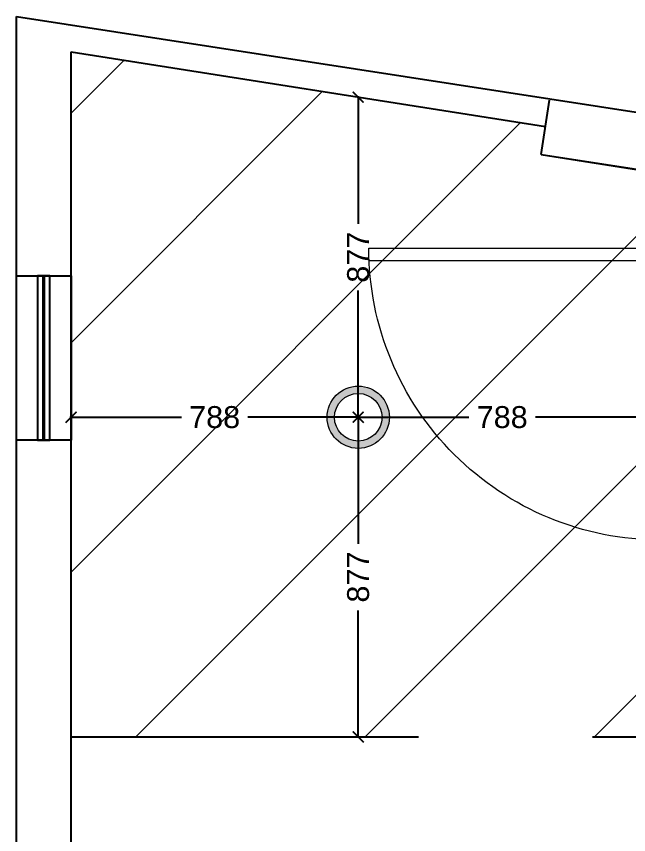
# Model space of a CAD drawing. Header units: millimetres. Extents: x 1464389 to 1998638, y -29162 to 256806.
# Drawn here: x 1707530 to 1709208, y 214401 to 216643 of the extents above; entities that cross this region are included whole.
import ezdxf

# ---------------------------------------------------------------- set-up
doc = ezdxf.new("R2010")
doc.units = ezdxf.units.MM
doc.header["$LTSCALE"] = 15
doc.header["$PDMODE"] = 35
doc.linetypes.add('HIDDEN', pattern=[9.525, 6.35, -3.175])
doc.layers.get('0').update_dxf_attribs({"lineweight": 5})
for name, color, linetype in [('A-WNDW', 4, 'Continuous'), ('COLUMN', 14, 'Continuous'), ('GFC Walls', 14, 'Continuous'), ('S-beamline-7', 8, 'HIDDEN')]:
    doc.layers.add(name, color=color, linetype=linetype)
doc.layers.add('dimension', color=1, linetype='Continuous', lineweight=25)
doc.layers.add('DOOR', color=124, linetype='Continuous', lineweight=9)
doc.styles.add('ARIAL', font='arial.ttf')
doc.dimstyles.new('SC-25', dxfattribs={"dimtxt": 60, "dimasz": 30, "dimexe": 0, "dimexo": 0, "dimgap": 25, "dimtad": 0, "dimdec": 0, "dimzin": 0, "dimdsep": 46, "dimtxsty": 'ARIAL', "dimblk": 'ARCHTICK', "dimcen": 0.09, "dimdle": 3, "dimclrd": 251, "dimclre": 251, "dimclrt": 1, "dimadec": 0, "dimazin": 0, "dimtfac": 1, "dimtdec": 0, "dimtofl": 0, "dimtmove": 0, "dimatfit": 2, "dimfxl": 100, "dimtolj": 1, "dimtzin": 0, "dimarcsym": 0})

# ---------------------------------------------------------------- blocks, each defined once
blk = doc.blocks.new('3rd floor beam')
at = {"layer": 'S-beamline-7', "color": 9, "ltscale": 10, "true_color": 0xc7c8ca}
blk.add_lwpolyline([(2182149.3, 751932.5), (2193934.3, 751932.5)], dxfattribs=at)
blk = doc.blocks.new('outer wall')
at = {"layer": 'A-WNDW', "ltscale": 0.5}
for points in [[(874916.9, -143451.9), (874916.9, -143001.9), (875066.9, -143001.9), (875066.9, -143451.9)], [(874975.2, -143001.9), (874975.2, -143451.9), (875008.6, -143451.9), (875008.6, -143001.9)]]:
    blk.add_lwpolyline(points, close=True, dxfattribs=at)
at = {"layer": 'A-WNDW', "ltscale": 0.5, "const_width": 9.38}
blk.add_lwpolyline([(874991.9, -143001.9), (874991.9, -143451.9)], dxfattribs=at)
at = {"layer": 'GFC Walls'}
for p, q in [((874916.9, -152620.1), (874916.9, -142290.9)), ((874916.9, -142290.9), (886945.3, -144150.9)), ((875066.9, -152620.1), (875066.9, -142388.4)), ((875066.9, -142388.4), (876367, -142592.7)), ((875066.9, -142388.4), (876367, -142592.7)), ((876355, -142669), (876378.3, -142520.8)), ((876355, -142669), (876378.3, -142520.8)), ((876355, -142669), (877105.8, -142787))]:
    blk.add_line(p, q, dxfattribs=at)
blk.add_lwpolyline([(876355, -142669), (896735.9, -145808.7)], dxfattribs=at)
blk = doc.blocks.new('D900')
for points in [[(0, 840), (0, 900), (100, 900), (100, 850), (60, 850), (60, 840)], [(0, 60), (0, 0), (100, 0), (100, 50), (60, 50), (60, 60)]]:
    blk.add_lwpolyline(points, close=True)
blk.add_lwpolyline([(60, 850, -0.414214), (860, 50), (60, 50), (60, 85), (859.2, 85)], format="xyb")
blk = doc.blocks.new('DOOR')
at = {"layer": 'DOOR', "xscale": 0.9998884328855395, "yscale": 0.9998884328855395, "zscale": 0.9998884328855395, "rotation": 179.9999999999829}
blk.add_blockref('D900', (876742.9, -142875.9), dxfattribs=at)
blk = doc.blocks.new('Hanging light')
h = blk.add_hatch(color=30)
h.dxf.hatch_style = 1
h.set_gradient(color1=(242, 103, 34), color2=(255, 255, 0), name='CYLINDER')
h.paths.add_polyline_path([(163326.4, 34665.3, 1), (163155.9, 34665.3, 1)])
h.paths.add_polyline_path([(163175.9, 34665.3, -1), (163306.4, 34665.3, -1)], flags=16)
at = {"color": 3}
for radius in [85.2, 65.2]:
    blk.add_circle((163241.2, 34665.3), radius, dxfattribs=at)
blk = doc.blocks.new('_ArchTick')
at = {"color": 0, "linetype": 'ByBlock', "const_width": 0.15}
blk.add_lwpolyline([(-0.5, -0.5), (0.5, 0.5)], dxfattribs=at)
blk = doc.blocks.new('*D818')
at = {"layer": 'Defpoints', "color": 0, "ltscale": 0.25, "transparency": 16777216}
for p in [(1707680.3, 215549.6), (1707680.3, 215544.8), (1708467.3, 215544.8)]:
    blk.add_point(p, dxfattribs=at)
at = {"layer": 'dimension', "color": 251, "lineweight": -2, "ltscale": 0.25, "transparency": 16777216}
for p, q in [((1707677.3, 215544.8), (1707982.7, 215544.8)), ((1707680.3, 215549.6), (1707680.3, 215544.8)), ((1708470.3, 215544.8), (1708164.9, 215544.8))]:
    blk.add_line(p, q, dxfattribs=at)
at = {"layer": 'dimension', "color": 251, "lineweight": -2, "ltscale": 0.25, "transparency": 16777216, "xscale": 30, "yscale": 30, "zscale": 30, "rotation": 180}
blk.add_blockref('_ArchTick', (1707680.3, 215544.8), dxfattribs=at)
at = {"layer": 'dimension', "color": 251, "lineweight": -2, "ltscale": 0.25, "transparency": 16777216, "xscale": 30, "yscale": 30, "zscale": 30}
blk.add_blockref('_ArchTick', (1708467.3, 215544.8), dxfattribs=at)
at = {"layer": 'dimension', "color": 1, "ltscale": 0.25, "transparency": 16777216, "insert": (1708073.8, 215544.8), "char_height": 60, "attachment_point": 5, "style": 'ARIAL'}
blk.add_mtext('\\A1;788', dxfattribs=at)
blk = doc.blocks.new('*D819')
at = {"layer": 'Defpoints', "color": 0, "ltscale": 0.25, "transparency": 16777216}
for p in [(1708467.3, 215544.8), (1709256.4, 215549.6), (1709256.4, 215544.8)]:
    blk.add_point(p, dxfattribs=at)
at = {"layer": 'dimension', "color": 251, "lineweight": -2, "ltscale": 0.25, "transparency": 16777216}
for p, q in [((1708464.3, 215544.8), (1708770.8, 215544.8)), ((1709259.4, 215544.8), (1708952.9, 215544.8)), ((1709256.4, 215549.6), (1709256.4, 215544.8))]:
    blk.add_line(p, q, dxfattribs=at)
at = {"layer": 'dimension', "color": 251, "lineweight": -2, "ltscale": 0.25, "transparency": 16777216, "xscale": 30, "yscale": 30, "zscale": 30, "rotation": 180}
blk.add_blockref('_ArchTick', (1708467.3, 215544.8), dxfattribs=at)
at = {"layer": 'dimension', "color": 251, "lineweight": -2, "ltscale": 0.25, "transparency": 16777216, "xscale": 30, "yscale": 30, "zscale": 30}
blk.add_blockref('_ArchTick', (1709256.4, 215544.8), dxfattribs=at)
at = {"layer": 'dimension', "color": 1, "ltscale": 0.25, "transparency": 16777216, "insert": (1708861.9, 215544.8), "char_height": 60, "attachment_point": 5, "style": 'ARIAL'}
blk.add_mtext('\\A1;788', dxfattribs=at)
blk = doc.blocks.new('*D820')
at = {"layer": 'Defpoints', "color": 0, "ltscale": 0.25, "transparency": 16777216}
for p in [(1708467.3, 216421.9), (1708467.3, 216421.9), (1708467.3, 215544.8)]:
    blk.add_point(p, dxfattribs=at)
at = {"layer": 'dimension', "color": 251, "lineweight": -2, "ltscale": 0.25, "transparency": 16777216}
for p, q in [((1708467.3, 216424.9), (1708467.3, 216074.6)), ((1708467.3, 216421.9), (1708467.3, 216421.9)), ((1708467.3, 215541.8), (1708467.3, 215892)), ((1708467.3, 215544.8), (1708467.3, 215544.8))]:
    blk.add_line(p, q, dxfattribs=at)
at = {"layer": 'dimension', "color": 251, "lineweight": -2, "ltscale": 0.25, "transparency": 16777216, "xscale": 30, "yscale": 30, "zscale": 30}
for p, rotation in [((1708467.3, 216421.9), 90), ((1708467.3, 215544.8), 270)]:
    blk.add_blockref('_ArchTick', p, dxfattribs=dict(at, rotation=rotation))
at = {"layer": 'dimension', "color": 1, "ltscale": 0.25, "transparency": 16777216, "insert": (1708467.3, 215983.3), "char_height": 60, "attachment_point": 5, "rotation": 90, "style": 'ARIAL'}
blk.add_mtext('\\A1;877', dxfattribs=at)
blk = doc.blocks.new('*D821')
at = {"layer": 'Defpoints', "color": 0, "ltscale": 0.25, "transparency": 16777216}
for p in [(1708467.3, 215544.8), (1708467.3, 214669), (1708467.3, 214669)]:
    blk.add_point(p, dxfattribs=at)
at = {"layer": 'dimension', "color": 251, "lineweight": -2, "ltscale": 0.25, "transparency": 16777216}
for p, q in [((1708467.3, 215547.8), (1708467.3, 215198.2)), ((1708467.3, 215544.8), (1708467.3, 215544.8)), ((1708467.3, 214666), (1708467.3, 215015.5)), ((1708467.3, 214669), (1708467.3, 214669))]:
    blk.add_line(p, q, dxfattribs=at)
at = {"layer": 'dimension', "color": 251, "lineweight": -2, "ltscale": 0.25, "transparency": 16777216, "xscale": 30, "yscale": 30, "zscale": 30}
for p, rotation in [((1708467.3, 215544.8), 90), ((1708467.3, 214669), 270)]:
    blk.add_blockref('_ArchTick', p, dxfattribs=dict(at, rotation=rotation))
at = {"layer": 'dimension', "color": 1, "ltscale": 0.25, "transparency": 16777216, "insert": (1708467.3, 215106.9), "char_height": 60, "attachment_point": 5, "rotation": 90, "style": 'ARIAL'}
blk.add_mtext('\\A1;877', dxfattribs=at)

msp = doc.modelspace()

# ---------------------------------------------------------------- hatches: boundary and pattern name
at = {"true_color": 0x636466}
h = msp.add_hatch(dxfattribs=at)
h.set_pattern_fill('ANSI31', color=251, scale=140)
h.set_pattern_definition([(45, (882263.97, 177990.95), (-314.30896, 314.30896), [])])
h.paths.add_polyline_path([(1709254.3, 216220), (1708968.4, 216265), (1708980, 216339.1), (1707680.3, 216545.6), (1707680.3, 214669), (1709254.3, 214669)])

# ---------------------------------------------------------------- block references
for name, p in [('outer wall', (832613.4, 358934)), ('DOOR', (832613.4, 358934)), ('Hanging light', (1545226.2, 180879.4))]:
    msp.add_blockref(name, p)
at = {"layer": 'COLUMN', "color": 240, "true_color": 0xed1f24}
msp.add_blockref('3rd floor beam', (-474469, -537263.5), dxfattribs=at)

# ---------------------------------------------------------------- dimensions: what is measured, and where the dimension line sits
at = {"layer": 'dimension', "ltscale": 0.25}
dim = msp.add_linear_dim(base=(1708467.3, 216421.9), p1=(1708467.3, 215544.8), p2=(1708467.3, 216421.9), angle=90, dimstyle='SC-25', dxfattribs=at)
dim.commit()
dim.dimension.update_dxf_attribs({"geometry": '*D820', "text_midpoint": (1708467.3, 215983.3)})
for base, p2, picture, middle in [((1707680.3, 215544.8), (1707680.3, 215549.6), '*D818', (1708073.8, 215544.8)), ((1709256.4, 215544.8), (1709256.4, 215549.6), '*D819', (1708861.9, 215544.8))]:
    dim = msp.add_linear_dim(base=base, p1=(1708467.3, 215544.8), p2=p2, text='788', dimstyle='SC-25', dxfattribs=at)
    dim.commit()
    dim.dimension.update_dxf_attribs({"geometry": picture, "text_midpoint": middle})
dim = msp.add_linear_dim(base=(1708467.3, 214669), p1=(1708467.3, 215544.8), p2=(1708467.3, 214669), angle=90, text='877', dimstyle='SC-25', dxfattribs=at)
dim.commit()
dim.dimension.update_dxf_attribs({"geometry": '*D821', "text_midpoint": (1708467.3, 215106.9)})

doc.saveas('drawing.dxf')
